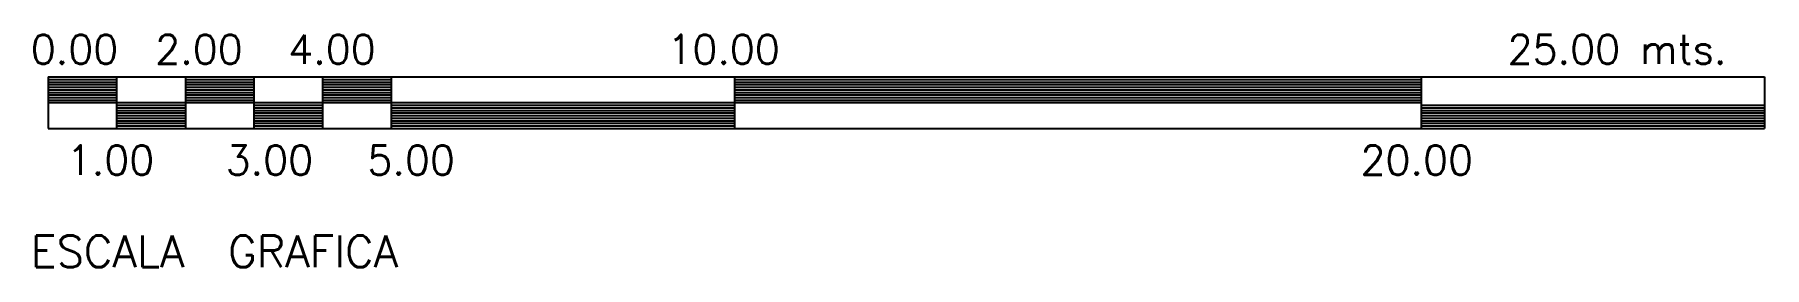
# Model space of a CAD drawing. Header units: millimetres. Extents: x 202 to 406, y -88 to 148.
# Drawn here: x 341.37 to 366.56, y -44.26 to -40.88 of the extents above; entities that cross this region are included whole.
import ezdxf

# ---------------------------------------------------------------- set-up
doc = ezdxf.new("R2010")
doc.units = ezdxf.units.MM
doc.header["$LTSCALE"] = 0.065
doc.layers.add('muros', color=50, linetype='Continuous', lineweight=40)
doc.layers.add('SELLO', color=8, linetype='Continuous')
doc.styles.add('ROMANS', font='romans')

# ---------------------------------------------------------------- blocks, each defined once
blk = doc.blocks.new('Esc-250')
at = {"layer": 'SELLO', "color": 2}
for p, q in [((0.314, 2.901), (25.314, 2.901)), ((0.314, 2.901), (0.314, 2.151)), ((0.314, 2.864), (1.314, 2.864)), ((0.314, 2.826), (1.314, 2.826)), ((0.314, 2.789), (1.314, 2.789)), ((1.314, 2.151), (1.314, 2.901)), ((2.314, 2.901), (2.314, 2.151)), ((2.314, 2.864), (3.314, 2.864)), ((2.314, 2.826), (3.314, 2.826)), ((2.314, 2.789), (3.314, 2.789)), ((3.314, 2.901), (3.314, 2.151)), ((4.314, 2.901), (4.314, 2.151)), ((4.314, 2.864), (5.314, 2.864)), ((4.314, 2.826), (5.314, 2.826)), ((4.314, 2.789), (5.314, 2.789)), ((5.314, 2.901), (5.314, 2.151)), ((10.314, 2.901), (10.314, 2.151)), ((10.314, 2.864), (20.314, 2.864)), ((10.314, 2.826), (20.314, 2.826)), ((10.314, 2.789), (20.314, 2.789)), ((20.314, 2.901), (20.314, 2.151)), ((25.314, 2.901), (25.314, 2.151)), ((0.314, 2.751), (1.314, 2.751)), ((0.314, 2.714), (1.314, 2.714)), ((0.314, 2.676), (1.314, 2.676)), ((0.314, 2.639), (1.314, 2.639)), ((0.314, 2.601), (1.314, 2.601)), ((0.314, 2.564), (1.314, 2.564)), ((0.314, 2.526), (20.314, 2.526)), ((2.314, 2.751), (3.314, 2.751)), ((2.314, 2.714), (3.314, 2.714)), ((2.314, 2.676), (3.314, 2.676)), ((2.314, 2.639), (3.314, 2.639)), ((2.314, 2.601), (3.314, 2.601)), ((2.314, 2.564), (3.314, 2.564)), ((4.314, 2.751), (5.314, 2.751)), ((4.314, 2.714), (5.314, 2.714)), ((4.314, 2.676), (5.314, 2.676)), ((4.314, 2.639), (5.314, 2.639)), ((4.314, 2.601), (5.314, 2.601)), ((4.314, 2.564), (5.314, 2.564)), ((10.314, 2.751), (20.314, 2.751)), ((10.314, 2.714), (20.314, 2.714)), ((10.314, 2.676), (20.314, 2.676)), ((10.314, 2.639), (20.314, 2.639)), ((10.314, 2.601), (20.314, 2.601)), ((10.314, 2.564), (20.314, 2.564)), ((1.314, 2.489), (2.314, 2.489)), ((1.314, 2.451), (2.314, 2.451)), ((1.314, 2.414), (2.314, 2.414)), ((1.314, 2.376), (2.314, 2.376)), ((1.314, 2.339), (2.314, 2.339)), ((1.314, 2.301), (2.314, 2.301)), ((3.314, 2.489), (4.314, 2.489)), ((3.314, 2.451), (4.314, 2.451)), ((3.314, 2.414), (4.314, 2.414)), ((3.314, 2.376), (4.314, 2.376)), ((3.314, 2.339), (4.314, 2.339)), ((3.314, 2.301), (4.314, 2.301)), ((5.314, 2.489), (10.314, 2.489)), ((5.314, 2.451), (10.314, 2.451)), ((5.314, 2.414), (10.314, 2.414)), ((5.314, 2.376), (10.314, 2.376)), ((5.314, 2.339), (10.314, 2.339)), ((5.314, 2.301), (10.314, 2.301)), ((20.314, 2.489), (25.314, 2.489)), ((20.314, 2.451), (25.314, 2.451)), ((20.314, 2.414), (25.314, 2.414)), ((20.314, 2.376), (25.314, 2.376)), ((20.314, 2.339), (25.314, 2.339)), ((20.314, 2.301), (25.314, 2.301)), ((0.314, 2.151), (25.314, 2.151)), ((1.314, 2.264), (2.314, 2.264)), ((1.314, 2.226), (2.314, 2.226)), ((1.314, 2.189), (2.314, 2.189)), ((3.314, 2.264), (4.314, 2.264)), ((3.314, 2.226), (4.314, 2.226)), ((3.314, 2.189), (4.314, 2.189)), ((5.314, 2.264), (10.314, 2.264)), ((5.314, 2.226), (10.314, 2.226)), ((5.314, 2.189), (10.314, 2.189)), ((20.314, 2.264), (25.314, 2.264)), ((20.314, 2.226), (25.314, 2.226)), ((20.314, 2.189), (25.314, 2.189))]:
    blk.add_line(p, q, dxfattribs=at)
at = {"layer": 'SELLO', "color": 2, "style": 'ROMANS'}
for s, height, p in [('0.00', 0.425, (0.063, 3.088)), ('2.00', 0.425, (1.875, 3.088)), ('4.00', 0.425, (3.812, 3.088)), ('10.00', 0.425, (9.335, 3.088)), ('25.00 mts.', 0.425, (21.574, 3.088)), ('1.00', 0.425, (0.587, 1.479)), ('3.00', 0.425, (2.901, 1.479)), ('5.00', 0.425, (4.966, 1.479)), ('20.00', 0.425, (19.431, 1.479)), ('ESCALA  GRAFICA', 0.4625, (0.063, 0.134))]:
    blk.add_text(s, height=height, dxfattribs=at).set_placement(p)

msp = doc.modelspace()

# ---------------------------------------------------------------- block references
at = {"layer": 'muros'}
msp.add_blockref('Esc-250', (341.249, -44.393), dxfattribs=at)

doc.saveas('drawing.dxf')
